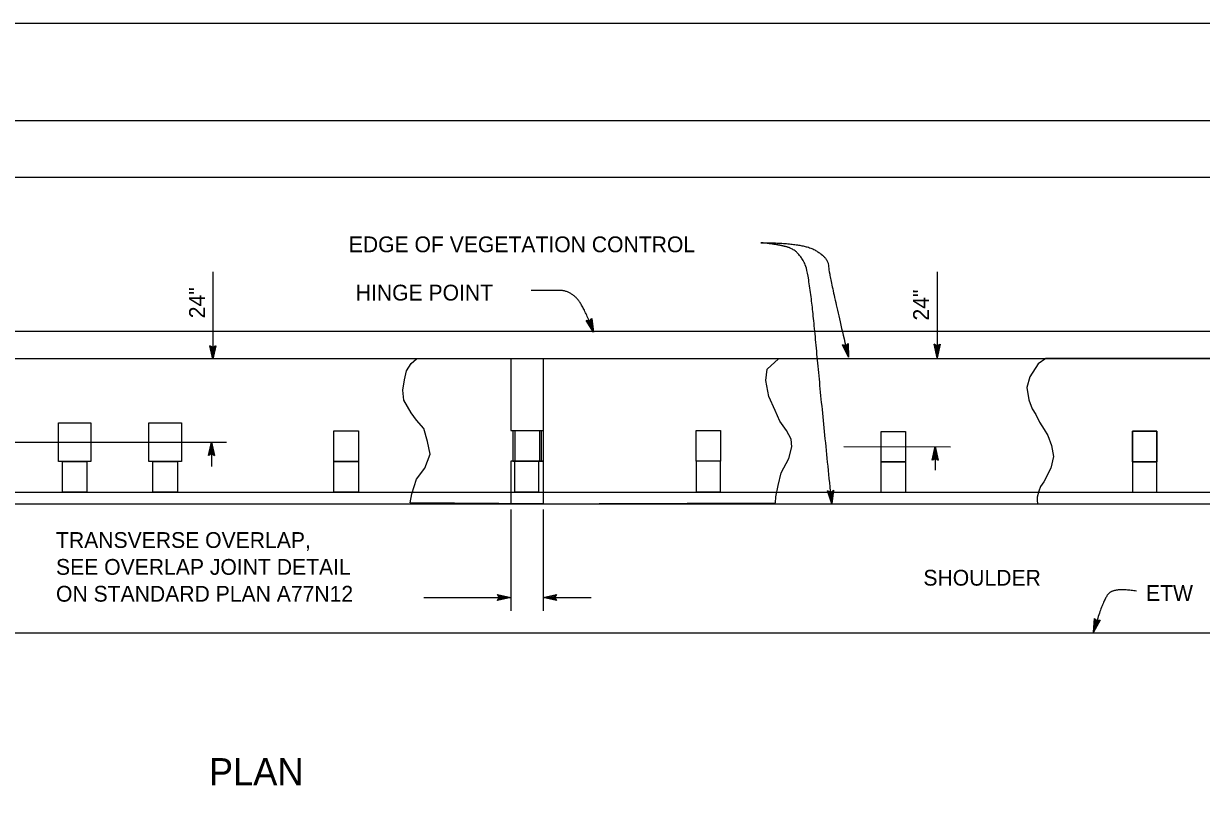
# Model space of a CAD drawing. Extents: x -893 to 867, y -474 to 712.
# Drawn here: x -266 to 256, y 372 to 712 of the extents above; entities that cross this region are included whole.
import ezdxf

# ---------------------------------------------------------------- set-up
doc = ezdxf.new("R2010")
doc.units = 0
for name, color, linetype in [('11 Undefined', 7, 'Continuous'), ('60 Nongeo Data', 7, 'Continuous'), ('border_PLOTTING-ELEMENTS', 7, 'Continuous'), ('border_rw_22x34_Cut_Lines', 7, 'Continuous'), ('border_SHEET', 7, 'Continuous'), ('rd_ETW', 7, 'Continuous'), ('tcd_MISC', 7, 'Continuous'), ('tcd_RAILING', 7, 'Continuous'), ('tcd_RAILING-anno', 7, 'Continuous')]:
    doc.layers.add(name, color=color, linetype=linetype)

# ---------------------------------------------------------------- blocks, each defined once
blk = doc.blocks.new('AHT')
at = {"layer": '60 Nongeo Data'}
blk.add_lwpolyline([(-5.9055, 1.3189), (0, 0), (-5.9059, -1.3094), (-5.6957, -0.9602), (-1.3693, -0.0035), (-5.6968, 0.9693), (-5.4886, 0.6205), (-2.7193, 0.002), (-5.4858, -0.6114), (-5.2756, -0.2622), (-4.0791, 0.0031), (-5.2799, 0.2713), (-5.1181, 0), (-5.9059, -1.3094), (-5.1181, 0)], close=True, dxfattribs=at)

msp = doc.modelspace()

# ---------------------------------------------------------------- linework, layer by layer
at = {"layer": '11 Undefined'}
msp.add_lwpolyline([(-92.11, 563.49), (-35.96, 563.55), (-35.96, 531.61), (-49.37, 531.61), (-49.37, 518.1), (-35.99, 518.1), (-35.99, 499.26), (-94.86, 499.59), (-94.05, 503.66), (-92.02, 510.16), (-88.36, 515.04), (-85.93, 521.14), (-87.15, 526.84), (-88.77, 532.53), (-92.02, 536.19), (-94.46, 539.44), (-97.71, 545.13), (-98.11, 549.6), (-97.3, 554.08), (-96.49, 558.14), (-94.46, 561.4)], close=True, dxfattribs=at)
for points in [[(308.7, 563.51), (186.65, 563.63), (183.39, 561.26)], [(-50.25, 531.62), (-35.99, 531.62), (-35.99, 518.1), (-50.25, 518.1), (-50.25, 499.26), (66.93, 499.62), (67.14, 502.33), (68.18, 507.27), (69.48, 512.99), (72.86, 519.24), (74.16, 524.44), (73.9, 527.83), (71.82, 531.73), (68.96, 535.89), (66.88, 540.58), (64.02, 546.82), (62.72, 553.85), (63.24, 558.79), (68.27, 563.41), (-50.25, 563.5), (-50.25, 531.62)], [(183.39, 561.26), (179.63, 555.53), (178.32, 550.78), (179.14, 545.22), (180.61, 541.29), (182.25, 538.84), (183.88, 535.4), (186.01, 532.13), (187.64, 529.51), (189.28, 525.09), (190.1, 520.18), (188.95, 514.94), (185.84, 508.88), (184.43, 506.84), (183.57, 504.86), (182.95, 502.1), (182.82, 500.77), (183.1, 499.26), (308.7, 499.26)], [(31.82, 531.62), (42.64, 531.62), (42.64, 518.1), (31.82, 518.1), (31.82, 531.62)], [(225.05, 531.37), (235.88, 531.37), (235.88, 517.85), (225.05, 517.85), (225.05, 531.37)]]:
    msp.add_lwpolyline(points, dxfattribs=at)
at = {"layer": 'border_PLOTTING-ELEMENTS'}
for points in [[(-893.45, -474.04), (866.55, -474.04), (866.55, 711.96), (-893.45, 711.96)], [(-863.45, 668.96), (836.55, 668.96), (836.55, -431.04), (-863.45, -431.04)]]:
    msp.add_lwpolyline(points, close=True, dxfattribs=at)
at = {"layer": 'border_rw_22x34_Cut_Lines'}
msp.add_lwpolyline([(-863.45, 668.96), (836.55, 668.96), (836.55, -431.04), (-863.45, -431.04)], close=True, dxfattribs=at)
at = {"layer": 'border_SHEET'}
msp.add_line((-813.45, 643.96), (811.55, 643.96), dxfattribs=at)
at = {"layer": 'rd_ETW'}
msp.add_line((-730.43, 442.04), (308.7, 442.04), dxfattribs=at)
at = {"layer": 'tcd_MISC'}
for p, q in [((-50.25, 563.18), (-50.25, 531.62)), ((-35.99, 563.5), (-35.99, 531.62)), ((-49.36, 531.53), (-49.36, 518.03)), ((-36.76, 531.5), (-36.8, 518.03)), ((-50.25, 518.1), (-50.25, 499.26)), ((-35.99, 518.1), (-35.99, 499.26))]:
    msp.add_line(p, q, dxfattribs=at)
at = {"layer": 'tcd_RAILING'}
for p, q in [((-446.47, 575.71), (308.7, 575.71)), ((-460.21, 563.51), (308.7, 563.51)), ((-427.75, 526.56), (-176.25, 526.56)), ((97.29, 524.54), (144.46, 524.5)), ((-730.43, 504.43), (308.7, 504.43)), ((-455.06, 499.26), (308.7, 499.26))]:
    msp.add_line(p, q, dxfattribs=at)
for points in [[(-250.71, 535.15), (-236.32, 535.15), (-236.32, 517.96), (-250.71, 517.96)], [(-210.61, 535.15), (-196.21, 535.15), (-196.21, 517.96), (-210.61, 517.96)], [(-128.61, 531.5), (-117.77, 531.5), (-117.77, 517.96), (-128.61, 517.96)], [(-48.39, 531.62), (-37.57, 531.62), (-37.57, 518.1), (-48.39, 518.1)], [(31.82, 531.62), (42.64, 531.62), (42.64, 518.1), (31.82, 518.1)], [(113.78, 531.28), (124.6, 531.28), (124.6, 517.76), (113.78, 517.76)], [(225.05, 517.85), (235.88, 517.85), (235.88, 531.37), (225.05, 531.37)], [(-248.93, 517.96), (-238.09, 517.96), (-238.09, 504.43), (-248.93, 504.43)], [(-208.83, 517.96), (-197.99, 517.96), (-197.99, 504.43), (-208.83, 504.43)], [(-128.61, 517.96), (-117.77, 517.96), (-117.77, 504.43), (-128.61, 504.43)], [(-37.85, 518.1), (-48.67, 518.1), (-48.67, 504.58), (-37.85, 504.58)], [(113.78, 517.76), (124.6, 517.76), (124.6, 504.24), (113.78, 504.24)]]:
    msp.add_lwpolyline(points, close=True, dxfattribs=at)
for points in [[(31.82, 518.1), (31.82, 504.58), (42.64, 504.58), (42.64, 518.1), (31.82, 518.1)], [(225.05, 517.85), (225.05, 504.33), (235.88, 504.33), (235.88, 517.85), (225.05, 517.85)]]:
    msp.add_lwpolyline(points, dxfattribs=at)
at = {"layer": 'tcd_RAILING-anno'}
for p, q in [((-182.27, 601.92), (-182.27, 563.26)), ((138.54, 601.92), (138.54, 563.92)), ((-183.6, 569.26), (-183.6, 569.26)), ((-180.93, 569.26), (-180.93, 569.26)), ((137.21, 569.92), (137.21, 569.92)), ((139.88, 569.92), (139.88, 569.92)), ((138.54, 563.92), (138.54, 563.92)), ((-182.27, 563.26), (-182.27, 563.26)), ((-182.8, 526.56), (-182.8, 515.81)), ((-182.8, 526.56), (-182.8, 526.56)), ((137.71, 524.53), (137.71, 514.12)), ((137.71, 524.53), (137.71, 524.53)), ((-184.14, 520.56), (-184.14, 520.56)), ((-181.47, 520.56), (-181.47, 520.56)), ((136.37, 518.53), (136.37, 518.53)), ((139.04, 518.53), (139.04, 518.53)), ((-50.25, 496.69), (-50.25, 451.83)), ((-35.99, 496.69), (-35.99, 451.83)), ((-88.76, 457.75), (-50.25, 457.75)), ((-35.99, 457.75), (-14.68, 457.75)), ((208.3, 448.46), (208.3, 448.46)), ((210.86, 447.7), (210.86, 447.7)), ((207.87, 442.33), (207.87, 442.33))]:
    msp.add_line(p, q, dxfattribs=at)
for points in [[(-180.93, 569.26), (-182.27, 563.26), (-183.6, 569.26), (-183.25, 569.05), (-182.28, 564.65), (-181.29, 569.05), (-181.64, 568.84), (-182.27, 566.02), (-182.89, 568.83), (-182.54, 568.62), (-182.27, 567.4), (-182, 568.62), (-182.27, 568.46), (-183.6, 569.26), (-182.27, 568.46)], [(139.88, 569.92), (138.54, 563.92), (137.21, 569.92), (137.57, 569.71), (138.54, 565.31), (139.53, 569.71), (139.17, 569.5), (138.54, 566.69), (137.92, 569.5), (138.27, 569.28), (138.54, 568.07), (138.82, 569.29), (138.54, 569.12), (137.21, 569.92), (138.54, 569.12)], [(-184.14, 520.56), (-182.8, 526.56), (-181.47, 520.56), (-181.83, 520.77), (-182.8, 525.17), (-183.79, 520.77), (-183.44, 520.98), (-182.81, 523.8), (-182.18, 520.99), (-182.54, 521.2), (-182.81, 522.41), (-183.08, 521.19), (-182.8, 521.36), (-181.47, 520.56), (-182.8, 521.36)], [(136.37, 518.53), (137.71, 524.53), (139.04, 518.53), (138.69, 518.74), (137.71, 523.14), (136.73, 518.74), (137.08, 518.95), (137.71, 521.76), (138.33, 518.95), (137.98, 519.17), (137.71, 520.38), (137.43, 519.16), (137.71, 519.33), (139.04, 518.53), (137.71, 519.33)], [(210.86, 447.7), (207.87, 442.33), (208.3, 448.46), (208.58, 448.15), (208.26, 443.66), (210.46, 447.59), (210.06, 447.49), (208.65, 444.97), (208.86, 447.84), (209.14, 447.54), (209.05, 446.3), (209.66, 447.39), (209.35, 447.31), (208.3, 448.46), (209.35, 447.31)]]:
    msp.add_lwpolyline(points, close=True, dxfattribs=at)
for points in [[(60.47, 614.87), (79.28, 614.87), (90.43, 607.97), (90.43, 601.42), (99.25, 564.15)], [(91.96, 499.2), (87.35, 543.78), (81.97, 601.81), (77.75, 609.88), (71.99, 613.72), (60.47, 614.87)], [(-13.64, 575.29), (-18.17, 587.59), (-24.78, 593.74), (-32.46, 593.74), (-41.29, 593.74)], [(226.89, 460.49), (217.97, 461.95), (212.19, 457.89), (207.87, 442.33)]]:
    msp.add_open_spline(points, degree=2, dxfattribs=at)

# ---------------------------------------------------------------- block references
for p, rotation in [((-13.64, 575.29), -69.78980108549904), ((99.25, 564.15), -76.68336090018245), ((91.96, 499.2), -84.09848423531251), ((-35.99, 457.75), 180)]:
    msp.add_blockref('AHT', p, dxfattribs=dict(at, rotation=rotation))
msp.add_blockref('AHT', (-50.25, 457.75), dxfattribs=at)

# ---------------------------------------------------------------- texts
for s, height, p in [('EDGE OF VEGETATION CONTROL', 7, (-122.06, 610.65)), ('HINGE POINT', 7, (-118.98, 589.27)), ('TRANSVERSE OVERLAP,', 7, (-251.74, 479.66)), ('SEE OVERLAP JOINT DETAIL', 7, (-251.74, 467.76)), ('SHOULDER', 7, (132.49, 462.96)), ('ON STANDARD PLAN A77N12', 7, (-251.74, 455.86)), ('ETW', 7, (231.1, 456.2)), ('PLAN', 12, (-184.03, 374.54))]:
    msp.add_text(s, height=height, dxfattribs=at).set_placement(p)
for p in [(-185.79, 581.41), (134.93, 580.39)]:
    msp.add_text('24"', height=7, rotation=90, dxfattribs=at).set_placement(p)

doc.saveas('drawing.dxf')
